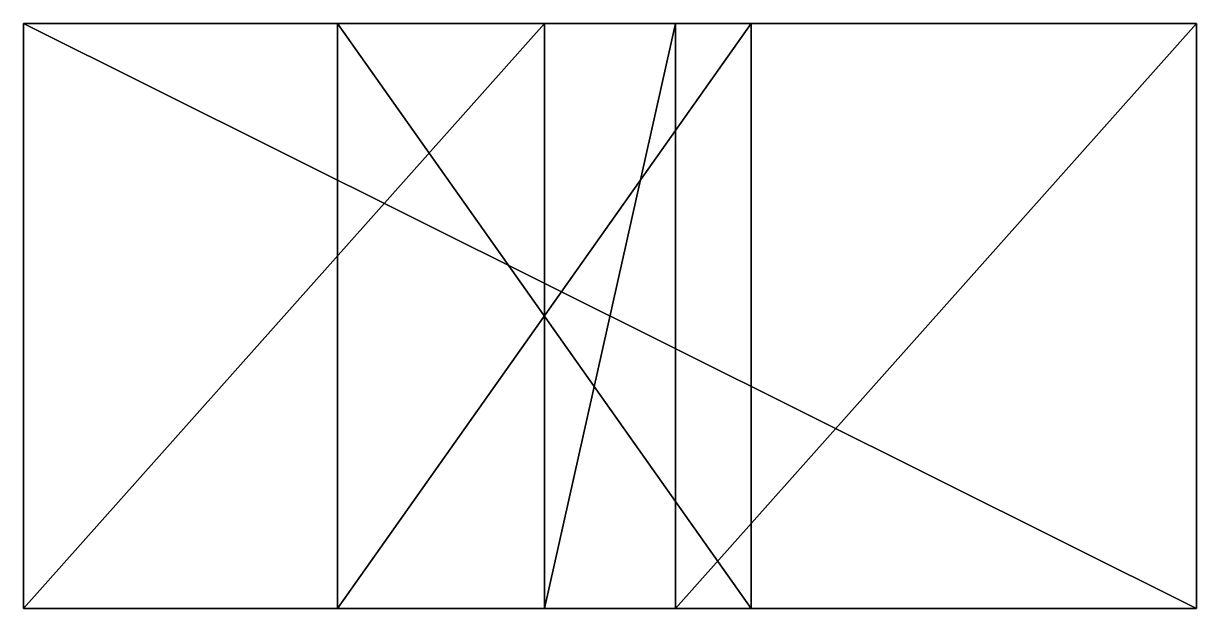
# Model space of a CAD drawing. Header units: metres. Extents: x 2.638 to 3.44, y 0.453 to 0.853.
import ezdxf

# ---------------------------------------------------------------- set-up
doc = ezdxf.new("R2010")
doc.units = ezdxf.units.M

msp = doc.modelspace()

# ---------------------------------------------------------------- linework, layer by layer
for points in [[(2.638079, 0.452664, 1.004148), (3.439853, 0.452664, 1.004148), (2.638079, 0.852664, 1.004148)], [(2.638079, 0.852664, 1.004148), (3.439853, 0.452664, 1.004148), (3.439853, 0.852664, 1.004148)], [(2.994091, 0.452664, 0.131), (2.638079, 0.452664, 1.004148), (2.994091, 0.852664, 0.131)], [(2.994091, 0.852664, 0.131), (2.638079, 0.452664, 1.004148), (2.638079, 0.852664, 1.004148)], [(2.994091, 0.852664, 0.131), (2.638079, 0.852664, 1.004148), (3.083841, 0.852664, 0.131)], [(3.083841, 0.852664, 0.131), (2.638079, 0.852664, 1.004148), (3.439853, 0.852664, 1.004148)], [(2.852722, 0.452664, 1.004148), (2.852722, 0.452664, 1.515251), (2.852722, 0.852664, 1.004148)], [(2.852722, 0.852664, 1.004148), (2.852722, 0.452664, 1.515251), (2.852722, 0.852664, 1.515251)], [(3.13546, 0.452664, 1.004148), (2.852722, 0.452664, 1.004148), (3.13546, 0.852664, 1.004148)], [(3.13546, 0.852664, 1.004148), (2.852722, 0.452664, 1.004148), (2.852722, 0.852664, 1.004148)], [(2.852722, 0.452664, 1.515251), (3.13546, 0.452664, 1.515251), (2.852722, 0.852664, 1.515251)], [(2.852722, 0.852664, 1.515251), (3.13546, 0.452664, 1.515251), (3.13546, 0.852664, 1.515251)], [(3.13546, 0.852664, 1.515251), (3.13546, 0.852664, 1.004148), (2.852722, 0.852664, 1.515251)], [(2.852722, 0.852664, 1.515251), (3.13546, 0.852664, 1.004148), (2.852722, 0.852664, 1.004148)], [(3.083841, 0.452664, 0.131), (2.994091, 0.452664, 0.131), (3.083841, 0.852664, 0.131)], [(3.083841, 0.852664, 0.131), (2.994091, 0.452664, 0.131), (2.994091, 0.852664, 0.131)], [(3.439853, 0.452664, 1.004148), (3.083841, 0.452664, 0.131), (3.439853, 0.852664, 1.004148)], [(3.439853, 0.852664, 1.004148), (3.083841, 0.452664, 0.131), (3.083841, 0.852664, 0.131)], [(3.13546, 0.452664, 1.515251), (3.13546, 0.452664, 1.004148), (3.13546, 0.852664, 1.515251)], [(3.13546, 0.852664, 1.515251), (3.13546, 0.452664, 1.004148), (3.13546, 0.852664, 1.004148)], [(2.638079, 0.452664, 1.004148), (2.994091, 0.452664, 0.131), (3.439853, 0.452664, 1.004148)], [(3.13546, 0.452664, 1.004148), (3.13546, 0.452664, 1.515251), (2.852722, 0.452664, 1.004148)], [(2.852722, 0.452664, 1.004148), (3.13546, 0.452664, 1.515251), (2.852722, 0.452664, 1.515251)], [(3.439853, 0.452664, 1.004148), (2.994091, 0.452664, 0.131), (3.083841, 0.452664, 0.131)]]:
    msp.add_3dface(points)

doc.saveas('drawing.dxf')
